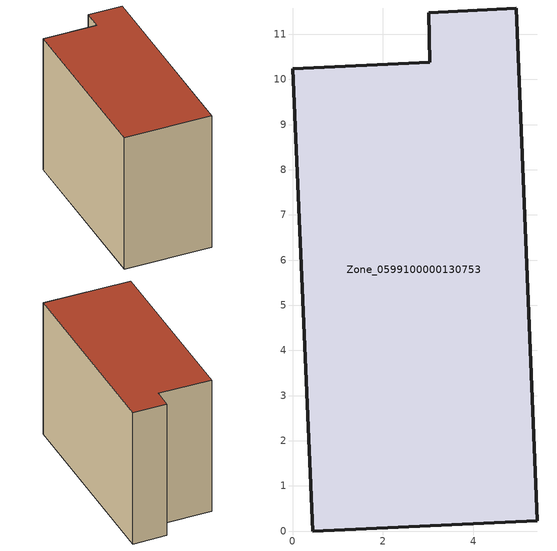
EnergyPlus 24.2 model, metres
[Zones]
Zone_0599100000130753
 floor ground (C_G): 5.42,0.23 0.45,0 0,10.24 3.04,10.38 3.01,11.48 4.95,11.58 z0
 wall outside (C_F): 0.45,0 5.42,0.23 4.95,11.58 3.01,11.48 3.04,10.38 0,10.24 0.45,0 z0:8.16
 roof outside (C_R): 0,10.24 0.45,0 5.42,0.23 4.95,11.58 3.01,11.48 3.04,10.38 z8.16
[BUILDING]
Pand.0599100000130753: North Axis=0; Terrain=City; Loads Convergence Tolerance Value=0.04; Temperature Convergence Tolerance Value=0.4; Solar Distribution=FullExterior; Maximum Number of Warmup Days=25; Minimum Number of Warmup Days=1
[Site:Location]
Rotterdam.The.Hague.AP_ZH_NLD Design_Conditions: Latitude=51.96; Longitude=4.45; Time Zone=1; Elevation=-4.5
[SITE:GROUNDTEMPERATURE:BUILDINGSURFACE]
18, 18, 18, 18, 18, 18, 18, 18, 18, 18, 18, 18
[MATERIAL] Thermal Absorptance=0.9; Solar Absorptance=0.7; Visible Absorptance=0.7
Name | Roughness | Thickness | Conductivity | Density | Specific Heat
G.TI.1946-1964 | MediumSmooth | 0.15 | 1 | 540 | 1210
F.TI.1946-1964 | Rough | 0.3 | 0.857143 | 1920 | 840
R.TI.1946-1964 | MediumRough | 0.2 | 0.277778 | 1500 | 1000
[CONSTRUCTION]
C_G: G.TI.1946-1964
C_F: F.TI.1946-1964
C_R: R.TI.1946-1964
[ZONE]
Zone_0599100000130753: Type=1; Multiplier=1; Ceiling Height=Autocalculate; Volume=Autocalculate; Floor Area=autocalculate; Part of Total Floor Area=Yes
[ZONEINFILTRATION:DESIGNFLOWRATE]
Infil_Zone_0599100000130753: Zone or ZoneList or Space or SpaceList=Zone_0599100000130753; Schedule=AlwaysOn; Design Flow Rate Calculation Method=Flow/Area; Flow Rate per Floor Area=0.003; Constant Term Coefficient=1; Temperature Term Coefficient=0; Velocity Term Coefficient=0; Velocity Squared Term Coefficient=0
[HVACTEMPLATE:ZONE:IDEALLOADSAIRSYSTEM]
Zone_0599100000130753: Maximum Heating Supply Air Temperature=50; Minimum Cooling Supply Air Temperature=13; Maximum Heating Supply Air Humidity Ratio=0.0156; Minimum Cooling Supply Air Humidity Ratio=0.0077; Heating Limit=NoLimit; Cooling Limit=NoLimit; Dehumidification Control Type=ConstantSensibleHeatRatio; Cooling Sensible Heat Ratio=0.7; Dehumidification Setpoint=60; Humidification Control Type=None; Humidification Setpoint=30; Outdoor Air Method=None; Outdoor Air Flow Rate per Person=0.00944; Outdoor Air Flow Rate per Zone Floor Area=0; Outdoor Air Flow Rate per Zone=0; Demand Controlled Ventilation Type=None; Outdoor Air Economizer Type=NoEconomizer; Heat Recovery Type=None; Sensible Heat Recovery Effectiveness=0.7; Latent Heat Recovery Effectiveness=0.65
[ZONECONTROL:THERMOSTAT]
ThermostatControl_Zone_0599100000130753: Zone or ZoneList=Zone_0599100000130753; Control Type Schedule=DualSetpointControlType; Control 1=Thermostat_Zone_0599100000130753; Temperature Difference Between Cutout And Setpoint=0
[THERMOSTATSETPOINT:DUALSETPOINT]
Thermostat_Zone_0599100000130753: Heating Setpoint Temperature Schedule=HeatingSetpoint_Zone_0599100000130753; Cooling Setpoint Temperature Schedule=CoolingSetpoint_Zone_0599100000130753
[SCHEDULE:COMPACT]
HeatingSetpoint_Zone_0599100000130753: Through: 12/31, For: AllDays, Until: 24:00, 21
CoolingSetpoint_Zone_0599100000130753: Through: 12/31, For: AllDays, Until: 24:00, 24
DualSetpointControlType: Through: 12/31, For: AllDays, Until: 24:00, 4
AlwaysOn: Through: 12/31, For: AllDays, Until: 24:00, 1
